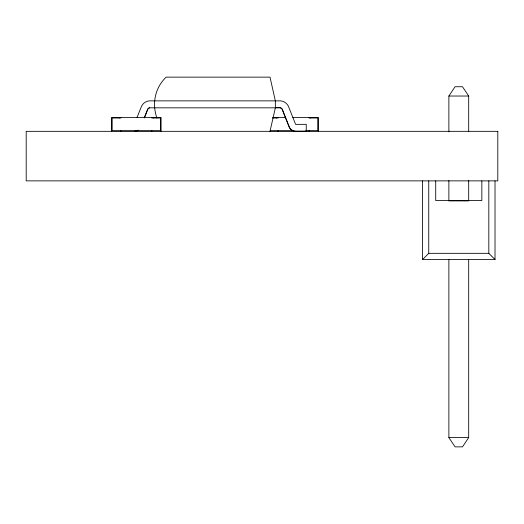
<?xml version="1.0" encoding="UTF-8"?>
<svg xmlns="http://www.w3.org/2000/svg" width="524" height="524" viewBox="0 0 524 524"><rect width="100%" height="100%" fill="white"/><g stroke="black" fill="none" stroke-linecap="round" stroke-linejoin="round"><path stroke-width="0.79" d="M270.004 131.328L275.349 107.826L275.349 100.824L270.004 77.139L166.115 77.139C154.973 87.888 151.816 103.582 156.899 118.011M137.065 117.428L141.585 106.11A9.76 9.76 0 0 1 149.294 100.863L280.635 100.863A9.76 9.76 0 0 1 288.344 106.11L295.621 124.391L306.245 124.326L306.245 131.328M144.238 117.821L147.526 109.496A2.934 2.934 0 0 1 149.681 107.695M144.408 117.893L147.703 109.568A2.758 2.758 0 0 1 150.264 107.826L279.665 107.826A2.758 2.758 0 0 1 282.226 109.568L289.11 126.978A6.878 6.878 0 0 0 295.51 131.328M448.878 131.799L448.878 96.03L455.068 86.735L462.502 86.735L468.692 96.03L468.692 131.799M468.692 259.524L468.692 437.573L462.502 446.861L455.068 446.861L448.878 437.573L448.878 259.524M495.016 180.872L495.016 259.524L422.554 259.524L428.75 253.328L428.75 180.872M448.878 96.03L468.692 96.03M275.349 107.636L279.672 107.636A2.934 2.934 0 0 1 282.397 109.496L289.281 126.906A6.694 6.694 0 0 0 295.51 131.144L306.245 131.144M272.716 117.396L285.469 117.396M292.798 117.396L318.389 117.396L318.389 131.328M272.631 118.011L278.133 118.011L278.133 117.396M270.253 130.705L292.798 130.705M305.839 130.705L317.767 130.705L317.767 118.011L309.101 118.011L309.101 117.396M428.75 253.328L488.82 253.328L495.016 259.524M448.878 437.573L468.692 437.573M488.82 180.872L488.82 253.328M481.851 180.872L481.851 200.535L435.713 200.535L435.713 180.872M468.692 180.583L468.692 200.908L448.878 200.908L448.878 180.583M422.554 180.872L422.554 259.524M310.647 117.396L310.647 118.011M309.101 130.705L309.101 131.328M278.133 130.705L278.133 131.328M276.587 117.396L276.587 118.011M161.084 131.328L161.084 117.396L111.54 117.396L111.54 131.328M153.342 117.396L153.342 118.011M151.796 117.396L151.796 118.011L160.462 118.011L160.462 130.705L112.162 130.705L112.162 118.011L120.828 118.011L120.828 117.396M151.796 130.705L151.796 131.328M120.828 130.705L120.828 131.328M119.282 117.396L119.282 118.011M138.29 130.135A6.878 6.878 0 0 1 134.419 131.328M137.615 130.332A6.694 6.694 0 0 1 137.019 130.62M136.391 130.843A6.694 6.694 0 0 1 135.087 131.111M497.8 131.328L26.2 131.328L26.2 180.872L497.8 180.872L497.8 131.328"/></g></svg>
